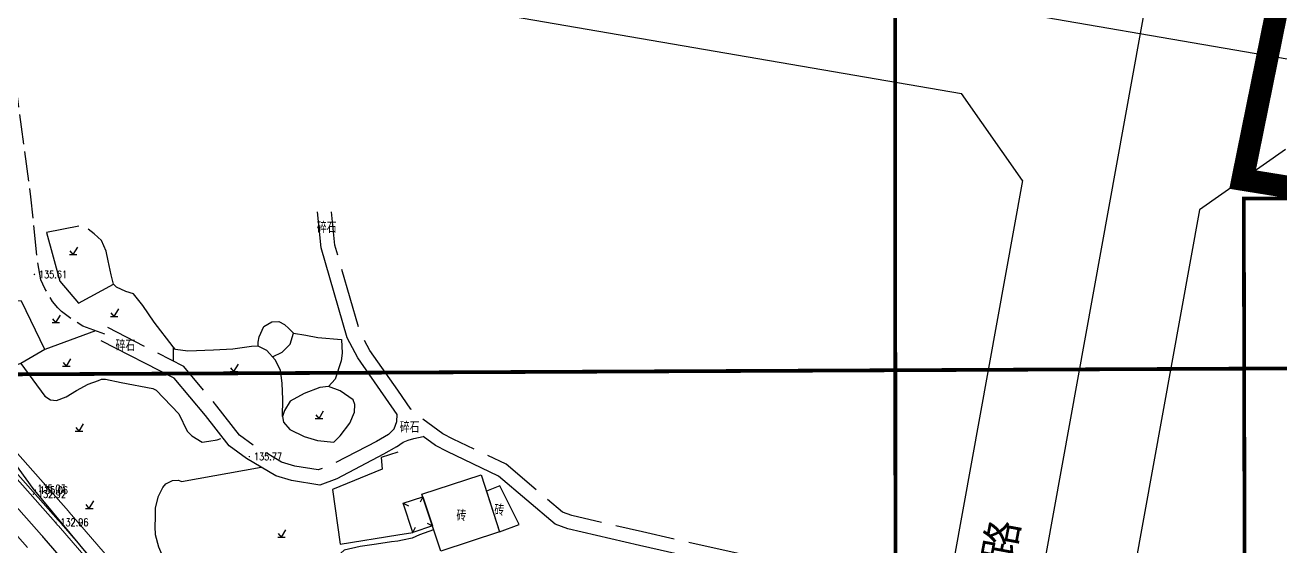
# Model space of a CAD drawing. Extents: x 529262 to 576451, y 2694391 to 2717535.
# Drawn here: x 562815.1 to 562983.1, y 2710578.6 to 2710648.3 of the extents above; entities that cross this region are included whole.
import ezdxf
from ezdxf.enums import TextEntityAlignment as Align
from ezdxf.xclip import XClip

# ---------------------------------------------------------------- set-up
doc = ezdxf.new("R2010")
doc.units = 0
doc.header["$XCLIPFRAME"] = 0
doc.linetypes.add('X2', pattern=[10, 8, -2])
doc.linetypes.add('X3', pattern=[5, 4, -1])
for name, color, linetype in [('DLSS', 4, 'Continuous'), ('DMTZ', 8, 'Continuous'), ('GCD', 8, 'Continuous'), ('JMD', 8, 'Continuous'), ('PP-COM', 7, 'Continuous'), ('RD-中线', 40, 'Continuous'), ('RD-红线', 7, 'Continuous'), ('RD-路名', 7, 'Continuous'), ('ZBTZ', 8, 'Continuous'), ('ZJ', 7, 'Continuous'), ('道路中线_04护管挡墙', 7, 'Continuous')]:
    doc.layers.add(name, color=color, linetype=linetype)
doc.styles.add('HZ', font='rs.shx', dxfattribs={"width": 0.8, "bigfont": 'hztxt.shx'})
doc.styles.add('黑体', font='simhei.ttf')
doc.linetypes.add('10421', pattern='A,2,[150,AAA.SHX,S=0.5,R=0,X=0,Y=0.5],1e-11', length=2)
doc.linetypes.add('1161', pattern='A,0,[149,AAA.SHX,S=0.15,R=0,X=0,Y=0],-1.6', length=1.6)
doc.linetypes.add('445', pattern='A,8,-0.5,[147,AAA.SHX,S=1,R=0,X=0,Y=0],-1.5', length=10)

# ---------------------------------------------------------------- blocks, each defined once
blk = doc.blocks.new('A$C19FD0107')
at = {"layer": 'RD-中线', "color": 8, "linetype": 'Continuous', "flags": 128}
for points in [[(-8013.11, 16369.92), (-8033.63, 16256.59)], [(-8319.85, 16305.85), (-7600.23, 16181.99)], [(-8033.63, 16256.59), (-8094.49, 15920.48)]]:
    blk.add_lwpolyline(points, dxfattribs=at)
at = {"layer": 'RD-红线', "color": 8, "linetype": 'Continuous', "flags": 128}
for points in [[(-8319.46, 16293.61), (-8057.53, 16248.53)], [(-8049.39, 16236.89), (-8099.52, 15960.03)], [(-8025.71, 16232.99), (-8054.2, 16075.63)]]:
    blk.add_lwpolyline(points, dxfattribs=at)
at = {"layer": 'RD-红线', "color": 8}
for points in [[(-8049.39, 16236.89), (-8057.53, 16248.53, 0.416761)], [(-8014.17, 16241.06), (-8025.71, 16232.99, 0.411671)]]:
    blk.add_lwpolyline(points, format="xyb", dxfattribs=at)
blk = doc.blocks.new('GC200')
at = {"linetype": 'Continuous', "const_width": 0.2, "flags": 128}
blk.add_lwpolyline([(-0.1, 0, 1), (0.1, 0, 1)], format="xyb", close=True, dxfattribs=at)
blk = doc.blocks.new('gc123')
at = {"color": 8}
for p, q in [((-1, 0), (1, 0)), ((0, 0), (-0.8, 1)), ((0, 0), (1.2, 2))]:
    blk.add_line(p, q, dxfattribs=at)

msp = doc.modelspace()

# ---------------------------------------------------------------- linework, layer by layer
at = {"const_width": 0.5}
for points in [[(563084.122, 2711138.263), (562931.285, 2711138.054), (562931.608, 2710566.673), (563463.398, 2710566.758), (563463.263, 2710638.911), (563709.007, 2710638.866), (563708.877, 2711077.419), (563083.998, 2711074.669), (563084.122, 2711138.263)], [(562598.829, 2711123.986), (562446.582, 2711123.874), (562446.587, 2710552.781), (562978.372, 2710552.956), (562978.226, 2710625.113), (563223.964, 2710625.037), (563223.849, 2711063.295), (562599.05, 2711060.81), (562598.829, 2711123.986)], [(562692.153, 2710600.99), (562692.05, 2709884.417), (563017.764, 2709884.409), (563017.604, 2709957.522), (563263.473, 2709957.617), (563263.248, 2710603.642), (562692.153, 2710600.99)]]:
    msp.add_lwpolyline(points, dxfattribs=at)
at = {"layer": 'DLSS', "color": 8, "linetype": 'X3', "elevation": 135.479, "flags": 128}
msp.add_lwpolyline([(562825.784, 2710606.944), (562822.877, 2710608), (562821.422, 2710608.927), (562820.004, 2710609.978), (562819.498, 2710610.438), (562818.805, 2710611.323), (562817.778, 2710613.034), (562817.26, 2710614.199), (562816.776, 2710616.958), (562815.897, 2710625.325), (562814.64, 2710634.693), (562813.876, 2710640.59), (562813.314, 2710642.974), (562812.993, 2710644.362), (562812.139, 2710646.461), (562811.64, 2710647.32), (562810.965, 2710647.99), (562809.891, 2710648.803), (562805.736, 2710651.759), (562803.953, 2710653.052), (562802.772, 2710653.679), (562795.403, 2710656.115), (562792.23, 2710657.203), (562789.296, 2710657.952), (562788.561, 2710657.647), (562785.869, 2710655.483), (562784.612, 2710654.263), (562783.452, 2710653.39)], dxfattribs=at)
at = {"layer": 'DLSS', "color": 8, "linetype": 'Continuous', "elevation": 135.885, "flags": 128}
for points in [[(562864.926, 2710596.161), (562859.684, 2710603.767), (562858.256, 2710606.426), (562854.757, 2710618.481), (562854.274, 2710623.32)], [(562909.009, 2710575.993), (562897.333, 2710578.636), (562887.781, 2710580.855), (562886.078, 2710581.487), (562878.475, 2710587.931), (562871.606, 2710591.211), (562870.067, 2710592.011), (562868.389, 2710593.212)]]:
    msp.add_lwpolyline(points, dxfattribs=at)
at = {"layer": 'DLSS', "color": 8, "linetype": 'X2', "elevation": 135.885, "flags": 128}
for points in [[(562864.998, 2710599.423), (562861.273, 2710604.745), (562859.989, 2710607.134), (562856.593, 2710618.835), (562856.146, 2710623.311)], [(562911.754, 2710577.281), (562897.749, 2710580.45), (562888.318, 2710582.642), (562887.033, 2710583.119), (562879.495, 2710589.507), (562872.436, 2710592.878), (562871.043, 2710593.603), (562867.719, 2710595.981), (562866.772, 2710596.888), (562864.998, 2710599.423)]]:
    msp.add_lwpolyline(points, dxfattribs=at)
at = {"layer": 'DLSS', "color": 8, "linetype": 'X2', "flags": 128}
for points in [[(562863.767, 2710593.498), (562862.159, 2710592.568), (562856.034, 2710589.383), (562854.352, 2710588.748), (562851.244, 2710589.255), (562849.468, 2710589.785), (562845.854, 2710591.952), (562843.817, 2710593.407), (562840.808, 2710597.295), (562836.356, 2710602.616), (562826.225, 2710607.804)], [(562863.767, 2710593.498), (562864.532, 2710594.256), (562864.899, 2710595.256), (562864.926, 2710596.161)]]:
    msp.add_lwpolyline(points, dxfattribs=at)
at = {"layer": 'DLSS', "color": 8, "linetype": 'Continuous', "flags": 128}
for points in [[(562864.828, 2710591.84), (562863.105, 2710590.844), (562856.838, 2710587.585), (562854.555, 2710586.724), (562850.803, 2710587.335), (562848.669, 2710587.971), (562844.775, 2710590.306), (562842.439, 2710591.975), (562839.276, 2710596.063), (562835.105, 2710601.048), (562825.329, 2710606.054)], [(562864.828, 2710591.84), (562865.741, 2710592.461), (562866.415, 2710592.749), (562867.165, 2710592.98), (562868.389, 2710593.212)]]:
    msp.add_lwpolyline(points, dxfattribs=at)
at = {"layer": 'DMTZ', "linetype": '10421', "flags": 128}
msp.add_lwpolyline([(562974.75, 2710442.749), (562972.221, 2710448.106), (562970.53, 2710457.924), (562970.588, 2710462.816), (562968.785, 2710465.91), (562965.618, 2710470.107), (562964.715, 2710471.076), (562964.683, 2710472.686), (562965.951, 2710474.902), (562968.103, 2710485.167), (562969.614, 2710489.535), (562971.349, 2710495.807), (562974.751, 2710500.717), (562975.789, 2710507.824), (562974.879, 2710510.167), (562971.31, 2710515.179), (562964.213, 2710518.086), (562956.712, 2710519.931), (562939.506, 2710518.475), (562935.726, 2710518.126), (562931.762, 2710518.288), (562929.3, 2710519.315), (562919.688, 2710517.249), (562916.468, 2710514.965), (562910.131, 2710508.998), (562907.098, 2710503.349), (562906.436, 2710502.096), (562904.175, 2710500.572), (562900.581, 2710500.839), (562896.864, 2710503.212), (562892.174, 2710509.435), (562890.793, 2710510.72), (562889.538, 2710511.732), (562887.479, 2710514.751), (562882.949, 2710523.099), (562882.932, 2710525.189), (562882.238, 2710527.399), (562883.799, 2710533.091), (562883.971, 2710540.381), (562884.533, 2710541.159), (562880.615, 2710548.025), (562877.384, 2710551.024), (562873.585, 2710553.819), (562871.27, 2710555.417), (562866.187, 2710554.863), (562864.035, 2710554.128), (562862.653, 2710554.187), (562854.416, 2710552.946), (562849.3, 2710552.984), (562844.828, 2710554.167), (562838.817, 2710556.934), (562838.273, 2710558.715), (562837.129, 2710561.856), (562835.427, 2710564.474), (562828.384, 2710572.825), (562826.351, 2710574.034), (562816.192, 2710586.281), (562809.61, 2710595.308), (562807.629, 2710596.472), (562803.713, 2710599.951), (562798.177, 2710607.245), (562792.142, 2710614.012), (562783.976, 2710622.925), (562784.583, 2710624.318), (562785.211, 2710624.551), (562787.2, 2710623.094), (562788.779, 2710623.401), (562790.508, 2710625.592), (562788.742, 2710630.515), (562788.088, 2710634.638), (562786.78, 2710636.602), (562786.639, 2710640.923), (562787.825, 2710645.241), (562787.853, 2710649.099), (562784.409, 2710653.639), (562785.16, 2710656.358), (562788.285, 2710662.328), (562794.012, 2710668.105), (562797.95, 2710670.849), (562807.487, 2710674.38), (562815.068, 2710676.668), (562817.722, 2710679.886), (562819.808, 2710683.864), (562817.75, 2710692.913), (562819.815, 2710697.495), (562820.162, 2710700.927), (562819.299, 2710705.399), (562817.923, 2710708.322), (562815.977, 2710712.962), (562813.994, 2710719.447), (562811.415, 2710723.52), (562810.681, 2710763.291), (562817.676, 2710808.528), (562821.871, 2710812.379)], dxfattribs=at)
for points, elevation in [([(562842.951, 2710604.927), (562840.333, 2710604.777), (562836.921, 2710604.647), (562835.28, 2710604.863), (562834.936, 2710605.215), (562832.386, 2710608.533), (562830.874, 2710610.778), (562829.659, 2710612.345), (562828.629, 2710612.665), (562827.388, 2710613.225), (562826.943, 2710613.605), (562826.648, 2710614.885), (562826.268, 2710616.765), (562825.983, 2710618.038), (562825.355, 2710619.455), (562824.365, 2710620.346), (562823.567, 2710620.988)], 135.797), ([(562849.595, 2710595.916), (562849.625, 2710598.17), (562849.539, 2710600.365), (562849.323, 2710602.129), (562848.591, 2710603.507), (562847.472, 2710604.755), (562846.302, 2710605.336), (562845.449, 2710605.271), (562842.951, 2710604.927)], 135.921), ([(562856.466, 2710592.458), (562857.281, 2710593.3), (562858.592, 2710594.996), (562859.209, 2710596.5), (562859.273, 2710597.534), (562859.017, 2710598.158), (562857.281, 2710599.353), (562855.714, 2710599.916), (562854.581, 2710599.777), (562852.46, 2710599.006), (562850.609, 2710597.965), (562849.838, 2710596.693), (562849.595, 2710595.916), (562849.722, 2710595.151), (562850.57, 2710594.148), (562852.499, 2710593.223), (562854.273, 2710592.683), (562856.466, 2710592.458)], 136.452), ([(562864.998, 2710579.239), (562864.184, 2710579.116), (562862.152, 2710578.834), (562859.953, 2710578.501), (562857.814, 2710578), (562856.983, 2710577.244), (562856.277, 2710576.465), (562856.213, 2710576.061), (562856.201, 2710575.206), (562856.388, 2710573.772), (562856.495, 2710573.252), (562857.224, 2710571.4), (562857.558, 2710570.277), (562857.593, 2710569.514), (562857.192, 2710568.931), (562856.6, 2710568.457), (562855.715, 2710567.97), (562854.29, 2710567.865), (562851.624, 2710567.865), (562848.899, 2710567.865), (562847.754, 2710568.293), (562846.471, 2710569.7), (562844.871, 2710572.069), (562844.173, 2710572.365), (562843.213, 2710572.602), (562841.258, 2710572.543), (562838.296, 2710572.839), (562836.779, 2710573.292), (562835.394, 2710574.201), (562834.412, 2710575.32), (562833.676, 2710576.925), (562833.024, 2710578.405), (562832.582, 2710580.071), (562832.538, 2710581.202), (562832.572, 2710582.375), (562832.602, 2710583.661), (562833.008, 2710585.225), (562833.571, 2710586.392), (562833.96, 2710586.912), (562834.853, 2710587.337), (562835.676, 2710587.393), (562836.066, 2710587.209), (562846.722, 2710589.139)], 135.16), ([(562869.803, 2710580.757), (562867.925, 2710580.085), (562866.951, 2710579.633), (562865.661, 2710579.34), (562864.998, 2710579.239)], 135.16)]:
    msp.add_lwpolyline(points, dxfattribs=dict(at, elevation=elevation))
at = {"layer": 'JMD', "linetype": 'Continuous'}
for p, q in [((562868.343, 2710585.173), (562867.984, 2710584.459)), ((562865.719, 2710584.306), (562866.434, 2710583.947)), ((562868.922, 2710581.619), (562869.637, 2710581.259)), ((562867.013, 2710580.392), (562867.372, 2710581.107))]:
    msp.add_line(p, q, dxfattribs=at)
at = {"layer": 'JMD', "linetype": '445'}
for points in [[(562864.998, 2710591.147), (562862.799, 2710590.41), (562862.926, 2710588.847), (562856.277, 2710586.131), (562857.294, 2710578.824), (562864.998, 2710580.067)], [(562864.998, 2710580.067), (562867.013, 2710580.392)]]:
    msp.add_lwpolyline(points, dxfattribs=at)
at = {"layer": 'JMD', "linetype": 'Continuous', "flags": 128}
for points, elevation in [([(562876.155, 2710588.089), (562878.633, 2710580.476), (562870.747, 2710577.9), (562868.231, 2710585.514)], 137.176), ([(562878.649, 2710586.615), (562876.861, 2710585.92), (562878.633, 2710580.476), (562881.256, 2710581.465)], 136.585)]:
    msp.add_lwpolyline(points, close=True, dxfattribs=dict(at, elevation=elevation))
msp.add_lwpolyline([(562869.637, 2710581.259), (562867.013, 2710580.392), (562865.719, 2710584.306), (562868.343, 2710585.173), (562869.637, 2710581.259)], close=True, dxfattribs=at)
at = {"layer": 'PP-COM', "color": 8, "const_width": 3}
msp.add_lwpolyline([(563417.341, 2710556.693), (562978.055, 2710627.629), (563025.329, 2710860.726), (563456.913, 2710785.203), (563417.116, 2710556.733)], dxfattribs=at)
at = {"layer": 'ZBTZ', "linetype": '1161'}
for points in [[(562824.538, 2710607.397), (562817.763, 2710604.886), (562814.64, 2710611.331), (562812.87, 2710611.507), (562808.545, 2710615.139), (562802.58, 2710622.748)], [(562822.308, 2710621.414), (562818.003, 2710620.553), (562819.79, 2710614.013), (562822.279, 2710611.07), (562826.943, 2710613.605)], [(562817.763, 2710604.886), (562814.544, 2710603.009), (562809.43, 2710601.364), (562808.696, 2710599.051)]]:
    msp.add_lwpolyline(points, dxfattribs=at)
at = {"layer": 'ZBTZ', "linetype": '1161', "flags": 128}
for points, elevation in [([(562846.302, 2710605.336), (562846.311, 2710605.845), (562846.467, 2710606.581), (562847.087, 2710607.977), (562848.134, 2710608.597), (562849.096, 2710608.627), (562849.846, 2710608.212), (562850.419, 2710607.689), (562851.048, 2710607.046)], 136.639), ([(562848.221, 2710603.919), (562849.548, 2710604.505), (562850.592, 2710605.599), (562851.048, 2710607.046), (562852.709, 2710606.814), (562854.299, 2710606.504), (562857.464, 2710606.211)], 135.921), ([(562834.936, 2710605.215), (562834.97, 2710603.326)], 136.482), ([(562857.464, 2710606.211), (562857.564, 2710604.401), (562857.439, 2710603.356), (562856.619, 2710600.92), (562855.714, 2710599.916)], 136.501), ([(562814.544, 2710603.009), (562817.757, 2710598.645), (562818.553, 2710598.139), (562819.315, 2710598.035), (562820.608, 2710598.558), (562822.024, 2710599.371), (562823.595, 2710600.241), (562824.956, 2710600.731), (562825.377, 2710600.899), (562825.896, 2710600.9), (562827.986, 2710600.479), (562832.217, 2710599.673), (562832.66, 2710599.441), (562835.698, 2710596.26), (562836.84, 2710593.953), (562837.454, 2710593.311), (562838.833, 2710592.492), (562839.723, 2710592.614), (562840.849, 2710592.775), (562841.345, 2710592.985)], 135.516)]:
    msp.add_lwpolyline(points, dxfattribs=dict(at, elevation=elevation))
at = {"layer": '道路中线_04护管挡墙', "color": 8, "lineweight": 0}
for points in [[(562837.996, 2710563.481), (562821.326, 2710582.761, 0.002775), (562820.925, 2710583.219), (562792.654, 2710615.193, -0.1541937)], [(562836.256, 2710561.977), (562819.586, 2710581.257, 0.002775), (562819.202, 2710581.696), (562790.931, 2710613.67, -0.1541937)], [(562836.634, 2710562.304), (562819.964, 2710581.584, 0.002775), (562819.577, 2710582.027), (562791.306, 2710614.001, -0.1541937)], [(562815.457, 2710578.384), (562787.185, 2710610.358, -0.1541937)]]:
    msp.add_lwpolyline(points, format="xyb", dxfattribs=at)
at = {"layer": '道路中线_04护管挡墙', "color": 1}
msp.add_lwpolyline([(562834.365, 2710560.342), (562817.695, 2710579.622, 0.002775), (562817.329, 2710580.04), (562789.058, 2710612.014, -0.1541937)], format="xyb", dxfattribs=at)

# ---------------------------------------------------------------- block references
at = {"layer": 'GCD', "color": 3, "linetype": 'Continuous'}
ref = msp.add_blockref('GC200', (562816.384, 2710614.927, 135.613), dxfattribs=dict(at, xscale=0.5, yscale=0.5, zscale=0.5))
ref.add_attrib('height', '135.61', dxfattribs={"linetype": 'Continuous', "height": 1, "style": 'HZ', "width": 0.8}).set_placement((562816.984, 2710614.927, 135.613), align=Align.MIDDLE_LEFT)
ref = msp.add_blockref('GC200', (562845.147, 2710590.544, 135.773), dxfattribs=dict(at, xscale=0.5, yscale=0.5, zscale=0.5))
ref.add_attrib('height', '135.77', dxfattribs={"linetype": 'Continuous', "height": 1, "style": 'HZ', "width": 0.8}).set_placement((562845.747, 2710590.544, 135.773), align=Align.MIDDLE_LEFT)
ref = msp.add_blockref('GC200', (562816.18, 2710586.265, 135.03), dxfattribs=dict(at, xscale=0.5, yscale=0.5, zscale=0.5))
ref.add_attrib('height', '135.03', dxfattribs={"linetype": 'Continuous', "height": 1, "style": 'HZ', "width": 0.8}).set_placement((562816.78, 2710586.265, 135.03), align=Align.MIDDLE_LEFT)
at = {"layer": 'GCD', "linetype": 'Continuous'}
ref = msp.add_blockref('GC200', (562816.502, 2710586.056, 135.061), dxfattribs=dict(at, xscale=0.5, yscale=0.5, zscale=0.5))
ref.add_attrib('height', '135.06', dxfattribs={"linetype": 'Continuous', "height": 1, "style": 'HZ', "width": 0.8}).set_placement((562817.102, 2710586.056, 135.061), align=Align.MIDDLE_LEFT)
ref = msp.add_blockref('GC200', (562816.242, 2710585.504, 132.918), dxfattribs=dict(at, xscale=0.5, yscale=0.5, zscale=0.5))
ref.add_attrib('height', '132.92', dxfattribs={"linetype": 'Continuous', "height": 1, "style": 'HZ', "width": 0.8}).set_placement((562816.842, 2710585.504, 132.918), align=Align.MIDDLE_LEFT)
ref = msp.add_blockref('GC200', (562819.246, 2710581.745, 132.96), dxfattribs=dict(at, xscale=0.5, yscale=0.5, zscale=0.5))
ref.add_attrib('height', '132.96', dxfattribs={"linetype": 'Continuous', "height": 1, "style": 'HZ', "width": 0.8}).set_placement((562819.846, 2710581.745, 132.96), align=Align.MIDDLE_LEFT)
at = {"layer": 'PP-COM'}
ref = msp.add_blockref('A$C19FD0107', (570997.993, 2694390.603), dxfattribs=at)
XClip(ref).set_block_clipping_path([(-9366.4383134884, 14428.6043910822), (-3328.4480743363, 17452.7484863754)])
at = {"layer": 'ZBTZ', "linetype": 'Continuous', "xscale": 0.5, "yscale": 0.5}
for p in [(562821.57, 2710617.581), (562827.057, 2710609.303), (562819.257, 2710608.497), (562820.656, 2710602.638), (562843.083, 2710601.917), (562854.471, 2710595.649), (562822.349, 2710593.945), (562823.728, 2710583.611), (562849.444, 2710579.753)]:
    msp.add_blockref('gc123', p, dxfattribs=at)

# ---------------------------------------------------------------- texts
at = {"layer": 'JMD', "linetype": 'Continuous', "style": 'HZ', "width": 0.8}
for p in [(562874.181, 2710582.647), (562879.258, 2710583.372)]:
    msp.add_text('砖', height=1.5, dxfattribs=at).set_placement(p, align=Align.MIDDLE_RIGHT)
at = {"layer": 'RD-路名', "color": 7, "style": '黑体'}
msp.add_text('月山路', height=4, rotation=79.37678, dxfattribs=at).set_placement((562944.668, 2710573.977), align=Align.MIDDLE)
at = {"layer": 'ZJ', "color": 8, "linetype": 'Continuous', "style": 'HZ', "width": 0.8}
for p in [(562855.499, 2710621.311), (562828.556, 2710605.494), (562866.591, 2710594.553)]:
    msp.add_text('碎石', height=1.5, dxfattribs=at).set_placement(p, align=Align.MIDDLE)

doc.saveas('drawing.dxf')
